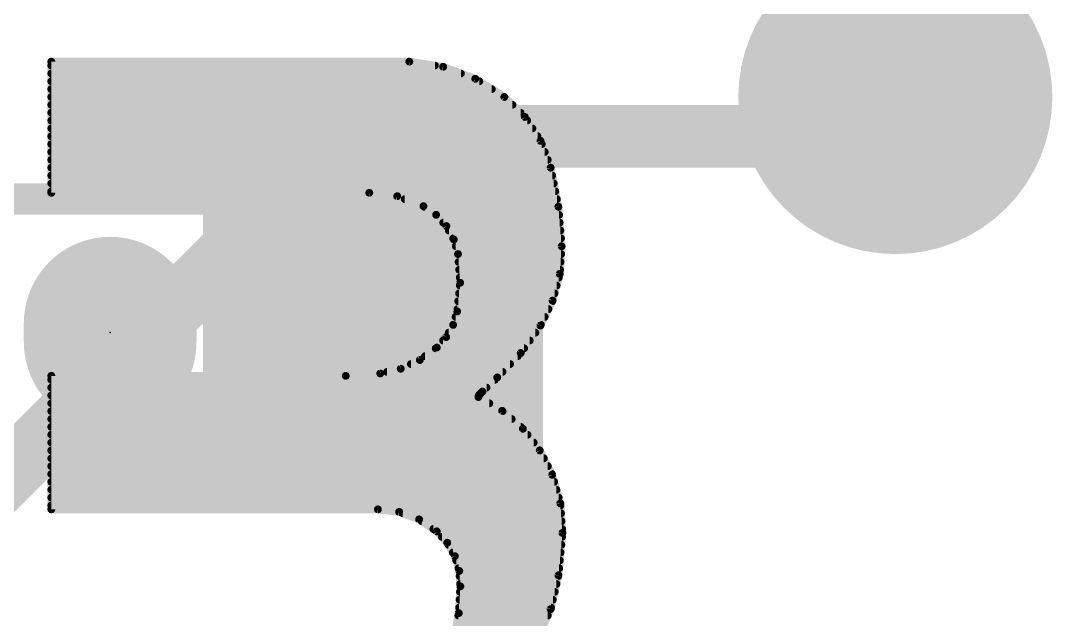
# Model space of a CAD drawing. Extents: x -2.8 to 25.5, y -2.5 to 56.
# Drawn here: x 16.22 to 19.558, y 35.903 to 37.839 of the extents above; entities that cross this region are included whole.
import ezdxf

# ---------------------------------------------------------------- set-up
doc = ezdxf.new("R2010")
doc.units = 0
for name, color, linetype in [('1', 12, 'CONTINUOUS'), ('16', 132, 'CONTINUOUS'), ('18', 110, 'CONTINUOUS'), ('21', 41, 'CONTINUOUS'), ('22', 40, 'CONTINUOUS'), ('23', 53, 'CONTINUOUS'), ('51', 53, 'CONTINUOUS')]:
    doc.layers.add(name, color=color, linetype=linetype)

# ---------------------------------------------------------------- blocks, each defined once
blk = doc.blocks.new('RECT')
blk.add_solid([(-0.5, -0.5), (0.5, -0.5), (-0.5, 0.5), (0.5, 0.5)])
blk = doc.blocks.new('ROUNDV')
at = {"const_width": 0.5}
blk.add_lwpolyline([(0, -0.25, 1), (0, 0.25, 1), (0, -0.25)], format="xyb", dxfattribs=at)

msp = doc.modelspace()

# ---------------------------------------------------------------- linework, layer by layer
at = {"layer": '1', "const_width": 0.2032}
msp.add_lwpolyline([(19.05, 37.592), (19.05, 38.1)], dxfattribs=at)
at = {"layer": '1', "const_width": 0.1016}
msp.add_lwpolyline([(18.9992, 37.592, 1), (19.1008, 37.592)], format="xyb", dxfattribs=at)
at = {"layer": '16', "const_width": 0.2032}
for points in [[(18.923, 37.465), (19.05, 37.592)], [(14.986, 35.179), (17.272, 37.465)], [(17.272, 37.465), (18.923, 37.465)]]:
    msp.add_lwpolyline(points, dxfattribs=at)
at = {"layer": '16', "const_width": 0.1016}
for points in [[(19.0859, 37.5561, 1), (19.0141, 37.6279)], [(17.272, 37.5158, 1), (17.272, 37.4142)], [(17.3079, 37.4291, 1), (17.2361, 37.5009)], [(18.8871, 37.5009, 1), (18.9589, 37.4291)], [(18.923, 37.4142, 1), (18.923, 37.5158)]]:
    msp.add_lwpolyline(points, format="xyb", dxfattribs=at)
at = {"layer": '21', "const_width": 0.5588}
msp.add_lwpolyline([(16.51, 36.8605), (16.51, 36.7995)], dxfattribs=at)
at = {"layer": '21', "const_width": 0.2794}
for points in [[(16.6497, 36.8605, 1), (16.3703, 36.8605)], [(16.3703, 36.7995, 1), (16.6497, 36.7995)]]:
    msp.add_lwpolyline(points, format="xyb", dxfattribs=at)
at = {"layer": '22', "const_width": 0.0254}
for points in [[(17.4777, 37.7063), (16.3195, 37.7063)], [(16.3195, 37.7063), (16.3195, 37.2821)], [(17.5873, 37.6895), (17.4777, 37.7063)], [(16.3195, 37.6936), (17.5604, 37.6936)], [(17.6912, 37.6508), (17.5873, 37.6895)], [(16.3195, 37.6682), (17.6445, 37.6682)], [(16.3195, 37.6428), (17.704, 37.6428)], [(17.7851, 37.592), (17.6912, 37.6508)], [(16.3195, 37.6174), (17.7445, 37.6174)], [(16.3195, 37.592), (17.7851, 37.592)], [(17.8515, 37.5275), (17.7851, 37.592)], [(16.3195, 37.5666), (17.8112, 37.5666)], [(16.3195, 37.5412), (17.8374, 37.5412)], [(16.3195, 37.5158), (17.8592, 37.5158)], [(17.9022, 37.45), (17.8515, 37.5275)], [(16.3195, 37.4904), (17.8758, 37.4904)], [(16.3195, 37.465), (17.8924, 37.465)], [(16.3195, 37.4396), (17.9062, 37.4396)], [(17.9349, 37.3634), (17.9022, 37.45)], [(16.3195, 37.4142), (17.9158, 37.4142)], [(16.3195, 37.3888), (17.9253, 37.3888)], [(16.3195, 37.3634), (17.9349, 37.3634)], [(16.3195, 37.338), (17.9399, 37.338)], [(17.9598, 37.2374), (17.9349, 37.3634)], [(16.3195, 37.3126), (17.9449, 37.3126)], [(16.3195, 37.2872), (17.9499, 37.2872)], [(16.3195, 37.2821), (17.3482, 37.2821)], [(17.3482, 37.2821), (17.4385, 37.2711)], [(17.4385, 37.2711), (17.5235, 37.2389)], [(17.4631, 37.2618), (17.955, 37.2618)], [(17.5235, 37.2389), (17.5643, 37.2111)], [(17.5272, 37.2364), (17.9599, 37.2364)], [(17.9705, 37.1094), (17.9598, 37.2374)], [(17.5643, 37.2111), (17.5976, 37.1746)], [(17.5643, 37.211), (17.962, 37.211)], [(17.5875, 37.1856), (17.9641, 37.1856)], [(17.5976, 37.1746), (17.6217, 37.1315)], [(17.6056, 37.1602), (17.9662, 37.1602)], [(17.6198, 37.1348), (17.9684, 37.1348)], [(17.6217, 37.1315), (17.6352, 37.084)], [(17.628, 37.1094), (17.9705, 37.1094)], [(17.9644, 37.02), (17.9705, 37.1094)], [(17.6352, 37.084), (17.6422, 36.9912)], [(17.6352, 37.084), (17.9688, 37.084)], [(17.6371, 37.0586), (17.967, 37.0586)], [(17.639, 37.0332), (17.9653, 37.0332)], [(17.6409, 37.0078), (17.9611, 37.0078)], [(17.9412, 36.9334), (17.9644, 37.02)], [(17.6422, 36.9912), (17.6327, 36.8986)], [(17.6413, 36.9824), (17.9543, 36.9824)], [(17.6387, 36.957), (17.9475, 36.957)], [(17.6335, 36.9062), (17.9279, 36.9062)], [(17.6361, 36.9316), (17.9403, 36.9316)], [(17.9019, 36.8529), (17.9412, 36.9334)], [(17.6327, 36.8986), (17.6194, 36.8551)], [(17.6272, 36.8808), (17.9155, 36.8808)], [(17.6194, 36.8551), (17.597, 36.8155)], [(17.6195, 36.8554), (17.9031, 36.8554)], [(17.8381, 36.764), (17.9019, 36.8529)], [(17.597, 36.8155), (17.5666, 36.7817)], [(17.5872, 36.8046), (17.8672, 36.8046)], [(17.6052, 36.83), (17.8855, 36.83)], [(17.5666, 36.7817), (17.5117, 36.7416)], [(17.5632, 36.7792), (17.849, 36.7792)], [(17.5117, 36.7416), (17.45, 36.7133)], [(17.5284, 36.7538), (17.8283, 36.7538)], [(17.7622, 36.6852), (17.8381, 36.764)], [(17.45, 36.7133), (17.3838, 36.6979)], [(17.4057, 36.703), (17.7793, 36.703)], [(17.4828, 36.7284), (17.8038, 36.7284)], [(17.272, 36.6903), (16.3195, 36.6903)], [(16.3195, 36.6903), (16.3195, 36.2585)], [(16.3195, 36.6776), (17.7542, 36.6776)], [(17.3838, 36.6979), (17.272, 36.6903)], [(17.714, 36.6395), (17.7622, 36.6852)], [(16.3195, 36.6522), (17.7274, 36.6522)], [(17.7049, 36.6304), (17.714, 36.6395)], [(16.3195, 36.6268), (17.7025, 36.6268)], [(17.7013, 36.6217), (17.7022, 36.6264)], [(17.7781, 36.5773), (17.7013, 36.6217)], [(17.7022, 36.6264), (17.7049, 36.6304)], [(16.3195, 36.6014), (17.7364, 36.6014)], [(16.3195, 36.576), (17.7796, 36.576)], [(17.845, 36.5192), (17.7781, 36.5773)], [(16.3195, 36.5506), (17.8088, 36.5506)], [(16.3195, 36.5252), (17.8381, 36.5252)], [(17.8997, 36.4493), (17.845, 36.5192)], [(16.3195, 36.4998), (17.8602, 36.4998)], [(16.3195, 36.4744), (17.88, 36.4744)], [(16.3195, 36.449), (17.8998, 36.449)], [(17.94, 36.3703), (17.8997, 36.4493)], [(16.3195, 36.4236), (17.9128, 36.4236)], [(16.3195, 36.3982), (17.9258, 36.3982)], [(16.3195, 36.3728), (17.9387, 36.3728)], [(17.9661, 36.278), (17.94, 36.3703)], [(16.3195, 36.3474), (17.9465, 36.3474)], [(16.3195, 36.322), (17.9536, 36.322)], [(16.3195, 36.2966), (17.9608, 36.2966)], [(16.3195, 36.2712), (17.9666, 36.2712)], [(17.973, 36.1823), (17.9661, 36.278)], [(16.3195, 36.2585), (17.3761, 36.2585)], [(17.3761, 36.2585), (17.4447, 36.2503)], [(17.4447, 36.2503), (17.5094, 36.2261)], [(17.4567, 36.2458), (17.9684, 36.2458)], [(17.5094, 36.2261), (17.5666, 36.1874)], [(17.5179, 36.2204), (17.9702, 36.2204)], [(17.5554, 36.195), (17.9721, 36.195)], [(17.5666, 36.1874), (17.6004, 36.1506)], [(17.583, 36.1696), (17.9718, 36.1696)], [(17.9603, 36.0451), (17.973, 36.1823)], [(17.6004, 36.1506), (17.6251, 36.1073)], [(17.6041, 36.1442), (17.9695, 36.1442)], [(17.6185, 36.1188), (17.9671, 36.1188)], [(17.6251, 36.1073), (17.6395, 36.0594)], [(17.6293, 36.0934), (17.9648, 36.0934)], [(17.6369, 36.068), (17.9624, 36.068)], [(17.6395, 36.0594), (17.6428, 36.0096)], [(17.6406, 36.0426), (17.9597, 36.0426)], [(17.9349, 35.9359), (17.9603, 36.0451)], [(17.6428, 36.0096), (17.6378, 35.9232)], [(17.6423, 36.0172), (17.9538, 36.0172)], [(17.6418, 35.9918), (17.9479, 35.9918)], [(17.6388, 35.941), (17.9361, 35.941)], [(17.6403, 35.9664), (17.942, 35.9664)], [(17.8945, 35.847), (17.9349, 35.9359)], [(17.6378, 35.9232), (17.6291, 35.8769)], [(17.6364, 35.9156), (17.9257, 35.9156)], [(17.6316, 35.8902), (17.9141, 35.8902)]]:
    msp.add_lwpolyline(points, dxfattribs=at)
at = {"layer": '22', "const_width": 0.0127}
for points in [[(16.3259, 37.7063, 1), (16.3132, 37.7063)], [(16.3195, 37.7126, 1), (16.3195, 37.7)], [(17.4787, 37.7126, 1), (17.4767, 37.7)], [(17.4777, 37.7, 1), (17.4777, 37.7126)], [(16.3195, 37.7, 1), (16.3195, 37.6873)], [(17.5604, 37.6873, 1), (17.5604, 37.7)], [(17.5895, 37.6954, 1), (17.585, 37.6835)], [(17.5863, 37.6832, 1), (17.5882, 37.6957)], [(16.3195, 37.6745, 1), (16.3195, 37.6619)], [(16.3195, 37.6491, 1), (16.3195, 37.6365)], [(17.6445, 37.6619, 1), (17.6445, 37.6745)], [(17.6945, 37.6562, 1), (17.6878, 37.6455)], [(17.6889, 37.6449, 1), (17.6934, 37.6568)], [(17.704, 37.6365, 1), (17.704, 37.6491)], [(16.3195, 37.6238, 1), (16.3195, 37.6111)], [(17.7445, 37.6111, 1), (17.7445, 37.6238)], [(16.3195, 37.5983, 1), (16.3195, 37.5857)], [(17.7895, 37.5966, 1), (17.7807, 37.5874)], [(17.7817, 37.5866, 1), (17.7885, 37.5974)], [(17.7851, 37.5857, 1), (17.7851, 37.5983)], [(16.3195, 37.5476, 1), (16.3195, 37.5349)], [(16.3195, 37.5729, 1), (16.3195, 37.5603)], [(17.8112, 37.5603, 1), (17.8112, 37.5729)], [(17.8374, 37.5349, 1), (17.8374, 37.5476)], [(16.3195, 37.5221, 1), (16.3195, 37.5095)], [(17.8568, 37.531, 1), (17.8462, 37.524)], [(17.8471, 37.5229, 1), (17.8559, 37.532)], [(17.8592, 37.5095, 1), (17.8592, 37.5221)], [(16.3195, 37.4967, 1), (16.3195, 37.4841)], [(17.8758, 37.4841, 1), (17.8758, 37.4967)], [(16.3195, 37.4714, 1), (16.3195, 37.4587)], [(16.3195, 37.4459, 1), (16.3195, 37.4333)], [(17.8924, 37.4587, 1), (17.8924, 37.4714)], [(17.9082, 37.4523, 1), (17.8963, 37.4478)], [(17.8969, 37.4466, 1), (17.9076, 37.4535)], [(17.9062, 37.4333, 1), (17.9062, 37.4459)], [(16.3195, 37.4205, 1), (16.3195, 37.4079)], [(17.9158, 37.4079, 1), (17.9158, 37.4205)], [(16.3195, 37.3952, 1), (16.3195, 37.3825)], [(17.9253, 37.3825, 1), (17.9253, 37.3952)], [(16.3195, 37.3697, 1), (16.3195, 37.3571)], [(16.3195, 37.3443, 1), (16.3195, 37.3317)], [(17.9411, 37.3646, 1), (17.9287, 37.3622)], [(17.929, 37.3612, 1), (17.9408, 37.3656)], [(17.9349, 37.3571, 1), (17.9349, 37.3697)], [(17.9399, 37.3317, 1), (17.9399, 37.3443)], [(16.3195, 37.319, 1), (16.3195, 37.3063)], [(17.9449, 37.3063, 1), (17.9449, 37.319)], [(16.3195, 37.2884, 1), (16.3195, 37.2758)], [(16.3132, 37.2821, 1), (16.3259, 37.2821)], [(16.3195, 37.2935, 1), (16.3195, 37.2809)], [(17.349, 37.2884, 1), (17.3474, 37.2758)], [(17.3482, 37.2758, 1), (17.3482, 37.2884)], [(17.4407, 37.2771, 1), (17.4362, 37.2652)], [(17.4377, 37.2648, 1), (17.4392, 37.2775)], [(17.9499, 37.2809, 1), (17.9499, 37.2935)], [(17.4631, 37.2681, 1), (17.4631, 37.2555)], [(17.5271, 37.2441, 1), (17.5199, 37.2337)], [(17.5272, 37.2428, 1), (17.5272, 37.2301)], [(17.5212, 37.233, 1), (17.5258, 37.2448)], [(17.9661, 37.2379, 1), (17.9535, 37.2369)], [(17.955, 37.2555, 1), (17.955, 37.2681)], [(17.9599, 37.2301, 1), (17.9599, 37.2428)], [(17.569, 37.2153, 1), (17.5596, 37.2068)], [(17.5643, 37.2173, 1), (17.5643, 37.2047)], [(17.5607, 37.2058, 1), (17.5679, 37.2163)], [(17.9536, 37.2362, 1), (17.966, 37.2386)], [(17.962, 37.2047, 1), (17.962, 37.2173)], [(17.5875, 37.1919, 1), (17.5875, 37.1793)], [(17.6031, 37.1777, 1), (17.592, 37.1715)], [(17.5929, 37.1703, 1), (17.6023, 37.1789)], [(17.9641, 37.1793, 1), (17.9641, 37.1919)], [(17.6056, 37.1666, 1), (17.6056, 37.1539)], [(17.9662, 37.1539, 1), (17.9662, 37.1666)], [(17.6198, 37.1411, 1), (17.6198, 37.1285)], [(17.6278, 37.1332, 1), (17.6155, 37.1297)], [(17.6161, 37.1284, 1), (17.6272, 37.1346)], [(17.628, 37.1157, 1), (17.628, 37.1031)], [(17.9768, 37.109, 1), (17.9642, 37.1098)], [(17.9642, 37.1089, 1), (17.9768, 37.1099)], [(17.9684, 37.1285, 1), (17.9684, 37.1411)], [(17.9705, 37.1031, 1), (17.9705, 37.1157)], [(17.6352, 37.0904, 1), (17.6352, 37.0777)], [(17.6415, 37.0845, 1), (17.6289, 37.0835)], [(17.6291, 37.0823, 1), (17.6413, 37.0857)], [(17.9688, 37.0777, 1), (17.9688, 37.0904)], [(17.6371, 37.0649, 1), (17.6371, 37.0523)], [(17.967, 37.0523, 1), (17.967, 37.0649)], [(17.639, 37.0395, 1), (17.639, 37.0269)], [(17.6409, 37.0142, 1), (17.6409, 37.0015)], [(17.958, 37.0204, 1), (17.9707, 37.0196)], [(17.9705, 37.0184, 1), (17.9582, 37.0216)], [(17.9611, 37.0015, 1), (17.9611, 37.0142)], [(17.9653, 37.0269, 1), (17.9653, 37.0395)], [(17.6413, 36.9887, 1), (17.6413, 36.9761)], [(17.6485, 36.9905, 1), (17.6358, 36.9918)], [(17.6358, 36.9907, 1), (17.6485, 36.9917)], [(17.9543, 36.9761, 1), (17.9543, 36.9887)], [(17.6387, 36.9633, 1), (17.6387, 36.9507)], [(17.9475, 36.9507, 1), (17.9475, 36.9633)], [(17.6335, 36.9125, 1), (17.6335, 36.8999)], [(17.6361, 36.938, 1), (17.6361, 36.9253)], [(17.9279, 36.8999, 1), (17.9279, 36.9125)], [(17.9351, 36.9351, 1), (17.9473, 36.9318)], [(17.9469, 36.9306, 1), (17.9355, 36.9362)], [(17.9403, 36.9253, 1), (17.9403, 36.938)], [(17.6272, 36.8871, 1), (17.6272, 36.8745)], [(17.6264, 36.8992, 1), (17.639, 36.898)], [(17.6388, 36.8967, 1), (17.6266, 36.9005)], [(17.9155, 36.8745, 1), (17.9155, 36.8871)], [(17.6133, 36.857, 1), (17.6254, 36.8533)], [(17.6195, 36.8618, 1), (17.6195, 36.8491)], [(17.6249, 36.852, 1), (17.6138, 36.8582)], [(17.8962, 36.8557, 1), (17.9076, 36.8501)], [(17.9071, 36.8492, 1), (17.8967, 36.8566)], [(17.9031, 36.8491, 1), (17.9031, 36.8618)], [(17.5872, 36.8109, 1), (17.5872, 36.7983)], [(17.5915, 36.8187, 1), (17.6025, 36.8124)], [(17.6017, 36.8113, 1), (17.5923, 36.8198)], [(17.6052, 36.8363, 1), (17.6052, 36.8237)], [(17.8672, 36.7983, 1), (17.8672, 36.8109)], [(17.8855, 36.8237, 1), (17.8855, 36.8363)], [(17.5632, 36.7856, 1), (17.5632, 36.7729)], [(17.5619, 36.7859, 1), (17.5713, 36.7775)], [(17.5703, 36.7766, 1), (17.5629, 36.7868)], [(17.849, 36.7729, 1), (17.849, 36.7856)], [(17.508, 36.7468, 1), (17.5155, 36.7365)], [(17.5144, 36.7359, 1), (17.5091, 36.7474)], [(17.5284, 36.7601, 1), (17.5284, 36.7475)], [(17.8283, 36.7475, 1), (17.8283, 36.7601)], [(17.8329, 36.7677, 1), (17.8433, 36.7603)], [(17.8427, 36.7596, 1), (17.8335, 36.7684)], [(17.4057, 36.7094, 1), (17.4057, 36.6967)], [(17.4473, 36.7191, 1), (17.4526, 36.7076)], [(17.4514, 36.7071, 1), (17.4485, 36.7195)], [(17.4828, 36.7347, 1), (17.4828, 36.7221)], [(17.7793, 36.6967, 1), (17.7793, 36.7094)], [(17.8038, 36.7221, 1), (17.8038, 36.7347)], [(16.3259, 36.6903, 1), (16.3132, 36.6903)], [(16.3195, 36.684, 1), (16.3195, 36.6713)], [(16.3195, 36.6966, 1), (16.3195, 36.684)], [(17.2716, 36.6966, 1), (17.2724, 36.684)], [(17.272, 36.684, 1), (17.272, 36.6966)], [(17.3824, 36.7041, 1), (17.3852, 36.6917)], [(17.3842, 36.6916, 1), (17.3834, 36.7042)], [(17.7542, 36.6713, 1), (17.7542, 36.684)], [(17.7576, 36.6896, 1), (17.7668, 36.6808)], [(17.7666, 36.6806, 1), (17.7578, 36.6898)], [(16.3195, 36.6585, 1), (16.3195, 36.6459)], [(17.7096, 36.6441, 1), (17.7184, 36.6349)], [(17.7185, 36.635, 1), (17.7095, 36.644)], [(17.7274, 36.6459, 1), (17.7274, 36.6585)], [(16.3195, 36.6332, 1), (16.3195, 36.6205)], [(17.7045, 36.6272, 1), (17.6981, 36.6162)], [(17.6951, 36.6229, 1), (17.7075, 36.6205)], [(17.7085, 36.6252, 1), (17.696, 36.6276)], [(17.697, 36.63, 1), (17.7075, 36.6229)], [(17.7004, 36.6349, 1), (17.7094, 36.6259)], [(17.7102, 36.6269, 1), (17.6996, 36.6339)], [(17.7025, 36.6205, 1), (17.7025, 36.6332)], [(16.3195, 36.6078, 1), (16.3195, 36.5951)], [(16.3195, 36.5823, 1), (16.3195, 36.5697)], [(17.7364, 36.5951, 1), (17.7364, 36.6078)], [(17.7823, 36.5821, 1), (17.7739, 36.5725)], [(17.7749, 36.5718, 1), (17.7813, 36.5828)], [(17.7796, 36.5697, 1), (17.7796, 36.5823)], [(16.3195, 36.557, 1), (16.3195, 36.5443)], [(17.8088, 36.5443, 1), (17.8088, 36.557)], [(16.3195, 36.5316, 1), (16.3195, 36.5189)], [(17.8381, 36.5189, 1), (17.8381, 36.5316)], [(17.85, 36.5231, 1), (17.84, 36.5152)], [(17.8409, 36.5144, 1), (17.8492, 36.5239)], [(16.3195, 36.5061, 1), (16.3195, 36.4935)], [(16.3195, 36.4808, 1), (16.3195, 36.4681)], [(17.8602, 36.4935, 1), (17.8602, 36.5061)], [(17.88, 36.4681, 1), (17.88, 36.4808)], [(16.3195, 36.4554, 1), (16.3195, 36.4427)], [(17.9053, 36.4522, 1), (17.894, 36.4464)], [(17.8947, 36.4454, 1), (17.9047, 36.4532)], [(17.8998, 36.4427, 1), (17.8998, 36.4554)], [(16.3195, 36.4299, 1), (16.3195, 36.4173)], [(17.9128, 36.4173, 1), (17.9128, 36.4299)], [(16.3195, 36.4046, 1), (16.3195, 36.3919)], [(16.3195, 36.3792, 1), (16.3195, 36.3665)], [(17.9258, 36.3919, 1), (17.9258, 36.4046)], [(17.9461, 36.372, 1), (17.9339, 36.3686)], [(17.9387, 36.3665, 1), (17.9387, 36.3792)], [(16.3195, 36.3537, 1), (16.3195, 36.3411)], [(17.9343, 36.3674, 1), (17.9457, 36.3732)], [(17.9465, 36.3411, 1), (17.9465, 36.3537)], [(16.3195, 36.3284, 1), (16.3195, 36.3157)], [(17.9536, 36.3157, 1), (17.9536, 36.3284)], [(16.3195, 36.303, 1), (16.3195, 36.2903)], [(16.3195, 36.2775, 1), (16.3195, 36.2649)], [(17.9724, 36.2784, 1), (17.9597, 36.2775)], [(17.9599, 36.2763, 1), (17.9722, 36.2797)], [(17.9608, 36.2903, 1), (17.9608, 36.303)], [(17.9666, 36.2649, 1), (17.9666, 36.2775)], [(16.3195, 36.2649, 1), (16.3195, 36.2522)], [(16.3132, 36.2585, 1), (16.3259, 36.2585)], [(17.3769, 36.2648, 1), (17.3753, 36.2522)], [(17.3761, 36.2522, 1), (17.3761, 36.2649)], [(17.4469, 36.2562, 1), (17.4425, 36.2443)], [(17.4439, 36.244, 1), (17.4454, 36.2566)], [(17.4567, 36.2522, 1), (17.4567, 36.2395)], [(17.9684, 36.2395, 1), (17.9684, 36.2522)], [(17.513, 36.2314, 1), (17.5058, 36.2209)], [(17.5072, 36.2202, 1), (17.5116, 36.2321)], [(17.5179, 36.2268, 1), (17.5179, 36.2141)], [(17.9702, 36.2141, 1), (17.9702, 36.2268)], [(17.5554, 36.2013, 1), (17.5554, 36.1887)], [(17.5713, 36.1917, 1), (17.5619, 36.1831)], [(17.563, 36.1821, 1), (17.5702, 36.1927)], [(17.583, 36.176, 1), (17.583, 36.1633)], [(17.9793, 36.1817, 1), (17.9667, 36.1829)], [(17.9667, 36.1818, 1), (17.9793, 36.1828)], [(17.9718, 36.1633, 1), (17.9718, 36.176)], [(17.9721, 36.1887, 1), (17.9721, 36.2013)], [(17.6059, 36.1538, 1), (17.5949, 36.1475)], [(17.5957, 36.1463, 1), (17.6051, 36.1549)], [(17.6041, 36.1506, 1), (17.6041, 36.1379)], [(17.9695, 36.1379, 1), (17.9695, 36.1506)], [(17.6185, 36.1251, 1), (17.6185, 36.1125)], [(17.6312, 36.1091, 1), (17.619, 36.1054)], [(17.6196, 36.1041, 1), (17.6306, 36.1104)], [(17.9671, 36.1125, 1), (17.9671, 36.1251)], [(17.6293, 36.0998, 1), (17.6293, 36.0871)], [(17.6369, 36.0744, 1), (17.6369, 36.0617)], [(17.9624, 36.0617, 1), (17.9624, 36.0744)], [(17.9648, 36.0871, 1), (17.9648, 36.0998)], [(17.6458, 36.0598, 1), (17.6332, 36.059)], [(17.6334, 36.0576, 1), (17.6456, 36.0613)], [(17.6406, 36.0489, 1), (17.6406, 36.0363)], [(17.954, 36.0457, 1), (17.9666, 36.0445)], [(17.9665, 36.0437, 1), (17.9541, 36.0465)], [(17.9597, 36.0363, 1), (17.9597, 36.0489)], [(17.6423, 36.0236, 1), (17.6423, 36.0109)], [(17.6491, 36.0092, 1), (17.6365, 36.01)], [(17.6365, 36.0092, 1), (17.6491, 36.01)], [(17.9538, 36.0109, 1), (17.9538, 36.0236)], [(17.6418, 35.9982, 1), (17.6418, 35.9855)], [(17.9479, 35.9855, 1), (17.9479, 35.9982)], [(17.6388, 35.9474, 1), (17.6388, 35.9347)], [(17.6403, 35.9727, 1), (17.6403, 35.9601)], [(17.9407, 35.9333, 1), (17.9291, 35.9385)], [(17.9361, 35.9347, 1), (17.9361, 35.9474)], [(17.942, 35.9601, 1), (17.942, 35.9727)], [(17.6364, 35.922, 1), (17.6364, 35.9093)], [(17.6315, 35.9236, 1), (17.6441, 35.9228)], [(17.644, 35.922, 1), (17.6316, 35.9244)], [(17.9257, 35.9093, 1), (17.9257, 35.922)], [(17.9287, 35.9373, 1), (17.9411, 35.9345)]]:
    msp.add_lwpolyline(points, format="xyb", dxfattribs=at)
at = {"layer": '23'}
msp.add_point((16.51, 36.83), dxfattribs=at)
at = {"layer": '51', "const_width": 0.1016}
for points in [[(16.154, 37.262), (16.866, 37.262)], [(16.154, 36.411), (16.866, 36.411)]]:
    msp.add_lwpolyline(points, dxfattribs=at)
at = {"layer": '51', "const_width": 0.0508}
for points in [[(16.866, 37.2366, 1), (16.866, 37.2874)], [(16.866, 36.3856, 1), (16.866, 36.4364)]]:
    msp.add_lwpolyline(points, format="xyb", dxfattribs=at)

# ---------------------------------------------------------------- block references
at = {"layer": '1', "xscale": 1.1}
msp.add_blockref('RECT', (17.36, 36.83), dxfattribs=at)
at = {"layer": '18', "xscale": 1.016, "yscale": 1.016}
msp.add_blockref('ROUNDV', (19.05, 37.592), dxfattribs=at)
msp.add_blockref('ROUNDV', (19.05, 37.592), dxfattribs=at)
at = {"layer": '51', "xscale": 0.5001, "yscale": 0.95}
msp.add_blockref('RECT', (17.0903, 36.8351), dxfattribs=at)

doc.saveas('drawing.dxf')
